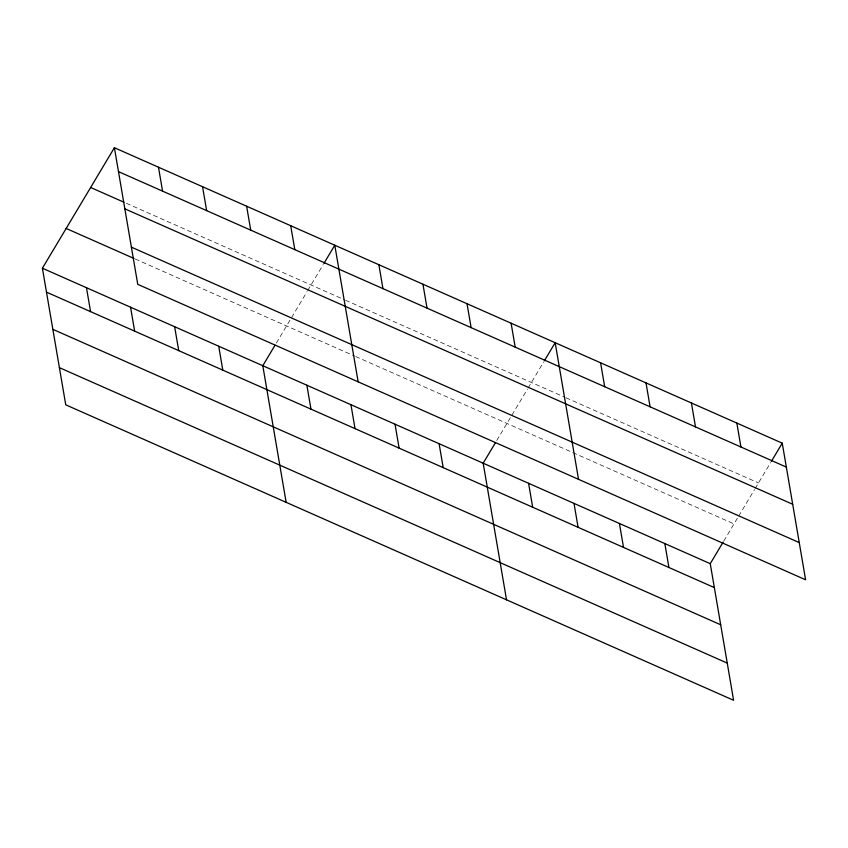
<?xml version="1.0" encoding="UTF-8"?>
<svg xmlns="http://www.w3.org/2000/svg" width="848" height="848" viewBox="0 0 848 848"><rect width="100%" height="100%" fill="white"/><g stroke="black" fill="none" stroke-linecap="round" stroke-linejoin="round"><path stroke-width="0.64" stroke-dasharray="4.24 3.18" d="M276.363 342.995L307.061 291.627M307.718 290.514L323.247 264.534M496.758 440.494L527.445 389.126M528.113 388.013L543.642 362.032M723.821 540.939L737.983 517.259M738.64 516.146L754.519 489.572M755.176 488.469L770.705 462.478M126.384 203.297L344.383 299.736M345.581 300.266L564.885 397.277M566.082 397.807L758.483 482.925M135.256 259.022L354.453 355.99M355.641 356.52L734.008 523.905"/><path stroke-width="1.27" d="M723.143 542.084L710.253 563.666L733.605 700.278L65.752 404.835L42.4 268.222L114.395 147.722L782.248 443.165L805.6 579.778L137.747 284.334L114.395 147.722M275.006 345.263L262.795 365.721L286.147 502.334M323.925 263.399L334.79 245.22L358.142 381.833M495.402 442.762L483.18 463.209L506.532 599.833M544.321 360.888L555.175 342.709L578.527 479.332M771.383 461.344L782.248 443.165M118.487 171.635L786.34 467.089M90.641 187.482L123.999 202.237M124.847 208.831L792.689 504.274M131.398 247.15L799.24 542.593M66.155 228.451L134.069 258.492M42.4 268.222L710.253 563.666M46.492 292.136L714.334 587.59M52.841 329.331L720.694 624.775M59.392 367.65L727.245 663.094M736.838 423.078L740.919 446.991M691.417 402.98L695.508 426.904M646.006 382.893L650.098 406.817M664.832 543.579L668.924 567.492M600.596 362.806L604.677 386.72M619.422 523.481L623.513 547.405M574.011 503.394L578.092 527.318M511.1 323.215L515.192 347.129M528.59 483.307L532.682 507.221M467.025 303.711L471.117 327.635M422.951 284.218L427.032 308.131M439.105 443.716L443.186 467.63M378.865 264.714L382.957 288.638M395.02 424.212L399.111 448.136M350.945 404.719L355.036 428.632M290.716 225.716L294.797 249.641M306.87 385.215L310.962 409.139M246.63 206.223L250.722 230.137M202.555 186.719L206.647 210.643M218.71 346.217L222.801 370.141M158.481 167.215L162.562 191.139M174.635 326.724L178.727 350.637M130.56 307.22L134.641 331.144M86.475 287.716L90.566 311.64"/></g></svg>
